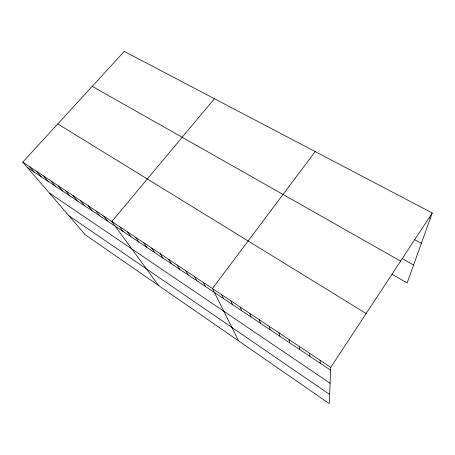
<?xml version="1.0" encoding="UTF-8"?>
<svg xmlns="http://www.w3.org/2000/svg" width="455" height="455" viewBox="0 0 455 455"><rect width="100%" height="100%" fill="white"/><g stroke="black" fill="none" stroke-linecap="round" stroke-linejoin="round"><path stroke-width="0.68" d="M432.25 212.991L330.757 367.384L329.244 403.596L85.324 234.843L22.75 162.128L124.249 51.404L432.25 212.991L407.151 282.982L392.005 274.223M315.184 151.572L212.445 288.544L238.63 340.903M214.402 98.701L111.816 221.483L158.585 285.524M429.133 217.672L430.345 218.309M414.351 239.489L421.37 243.328M402.004 258.48L413.589 265.026M92.24 86.325L400.616 261.107M57.762 123.931L366.167 313.523M22.75 162.128L330.757 367.384M27.363 167.491L330.643 370.194M49.362 193.056L330.097 383.264M68.87 215.715L329.63 394.445M29.683 166.752L34.216 172.07M36.701 171.427L41.149 176.705M43.799 176.159L48.167 181.397M50.988 180.948L55.271 186.14M58.263 185.799L62.46 190.946M65.634 190.708L69.734 195.809M73.09 195.678L77.1 200.729M80.643 200.706L84.55 205.711M88.287 205.802L92.098 210.756M96.033 210.966L99.742 215.863M103.871 216.193L107.477 221.039M119.625 226.687L123.015 231.419M127.531 231.953L130.807 236.628M135.533 237.288L138.701 241.906M143.643 242.691L146.692 247.247M151.856 248.168L154.785 252.656M160.177 253.708L162.981 258.133M168.606 259.327L171.285 263.684M177.143 265.015L179.691 269.303M185.794 270.782L188.205 274.991M194.558 276.623L196.833 280.758M203.442 282.544L205.575 286.604M221.568 294.624L223.411 298.52M230.816 300.783L232.505 304.6M240.194 307.034L241.719 310.759M249.698 313.37L251.063 317.004M259.339 319.791L260.533 323.334M269.11 326.303L270.139 329.75M279.023 332.912L279.87 336.256M289.073 339.606L289.744 342.854M299.271 346.403L299.748 349.542M309.616 353.296L309.9 356.328M320.11 360.292L320.195 363.209"/></g></svg>
